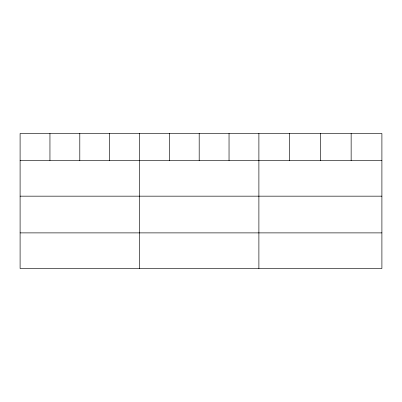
<?xml version="1.0" encoding="UTF-8"?>
<svg xmlns="http://www.w3.org/2000/svg" width="402" height="402" viewBox="0 0 402 402"><rect width="100%" height="100%" fill="white"/><g stroke="black" fill="none" stroke-linecap="round" stroke-linejoin="round"><path stroke-width="0.6" d="M381.9 160.529L381.9 268.521L20.1 268.521L20.1 133.479L381.9 133.479L381.9 160.529L20.1 160.529M20.1 196.166L381.9 196.166M20.1 232.884L381.9 232.884M351.147 133.479L351.147 160.529M320.394 133.479L320.394 160.529M289.641 133.479L289.641 160.529M258.888 133.479L258.888 268.521M229.039 133.479L229.039 160.529M199.191 133.479L199.191 160.529M169.342 133.479L169.342 160.529M139.494 133.479L139.494 268.521M109.645 133.479L109.645 160.529M79.797 133.479L79.797 160.529M49.948 133.479L49.948 160.529"/></g></svg>
